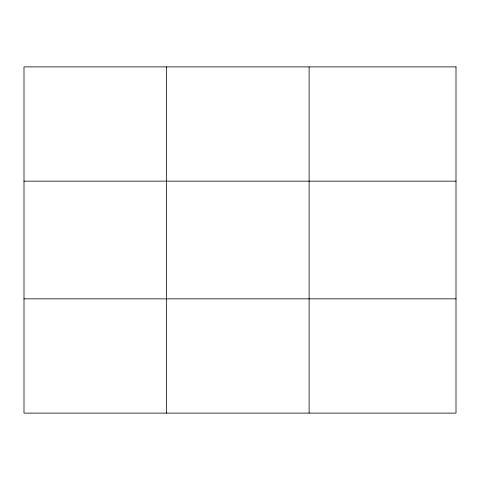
<?xml version="1.0" encoding="UTF-8"?>
<svg xmlns="http://www.w3.org/2000/svg" width="480" height="480" viewBox="0 0 480 480"><rect width="100%" height="100%" fill="white"/><g stroke="black" fill="none" stroke-linecap="round" stroke-linejoin="round"><path stroke-width="0.72" d="M166.56 66.894L166.56 413.106M309.12 66.894L309.12 413.106M24 181.146L456 181.146M24 298.854L456 298.854M456 66.894L456 413.106L24 413.106L24 66.894L456 66.894"/></g></svg>
